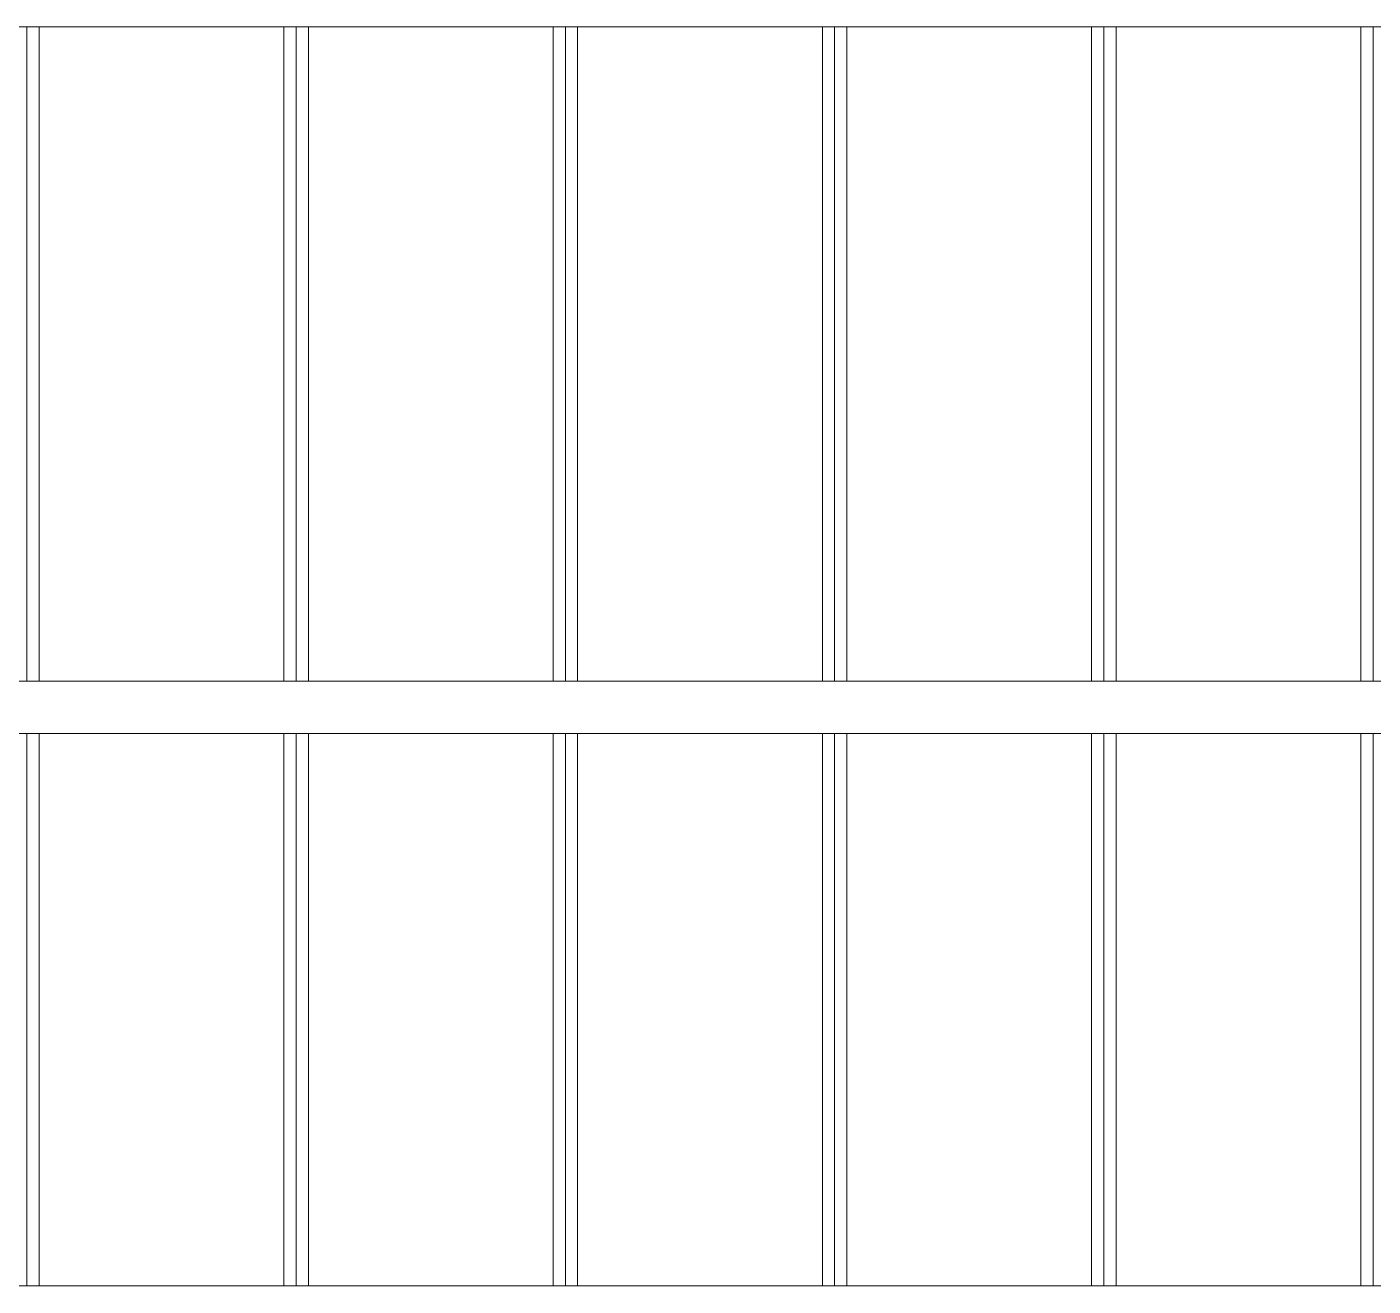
# Model space of a CAD drawing. Header units: metres. Extents: x -5.1 to 74.4, y -0.9 to 14.
# Drawn here: x 21.569 to 23.855, y 6.923 to 9.061 of the extents above; entities that cross this region are included whole.
import ezdxf

# ---------------------------------------------------------------- set-up
doc = ezdxf.new("R2010")
doc.units = ezdxf.units.M
doc.layers.add('1', color=7, linetype='Continuous', lineweight=18)
doc.layers.add('A LARGUEROS', color=7, linetype='Continuous', lineweight=9)

# ---------------------------------------------------------------- blocks, each defined once
blk = doc.blocks.new('MontenC-Calibre14-GMI 1 - MONTEN _C_ 10_ CAL14 CON CLIPS A COLUMNA-1582845-CORTE TRANSVERSAL 2-2_')
at = {"layer": 'A LARGUEROS', "color": 8, "lineweight": 5, "true_color": 0x808080}
blk.add_line((9.8929, 6.9231), (0.1839, 6.9231), dxfattribs=at)
blk = doc.blocks.new('MontenC-Calibre14-GMI 1 - MONTEN _C_ 10_ CAL14 CON CLIPS A COLUMNA-1582771-CORTE TRANSVERSAL 2-2_')
at = {"layer": 'A LARGUEROS', "color": 8, "lineweight": 5, "true_color": 0x808080}
for p, q in [((9.8929, 7.95), (0.1839, 7.95)), ((0.1839, 7.8611), (9.8929, 7.8611))]:
    blk.add_line(p, q, dxfattribs=at)
blk = doc.blocks.new('MontenC-Calibre14-GMI 1 - MONTEN _C_ 10_ CAL14 CON CLIPS A COLUMNA-1582797-CORTE TRANSVERSAL 2-2_')
at = {"layer": 'A LARGUEROS', "color": 8, "lineweight": 5, "true_color": 0x808080}
blk.add_line((0.1739, 9.0611), (9.8929, 9.0611), dxfattribs=at)

msp = doc.modelspace()

# ---------------------------------------------------------------- linework, layer by layer
at = {"layer": '1', "color": 254, "lineweight": 5, "true_color": 0xe5e5e5}
for p, q in [((21.5691, 7.95), (21.5691, 9.0611)), ((21.5898, 9.0611), (21.5898, 7.95)), ((22.0056, 9.0611), (22.0056, 7.95)), ((22.0263, 7.95), (22.0263, 9.0611)), ((22.0263, 9.0611), (22.0263, 7.95)), ((22.047, 9.0611), (22.047, 7.95)), ((22.4628, 9.0611), (22.4628, 7.95)), ((22.4835, 9.0611), (22.4835, 7.95)), ((22.5042, 9.0611), (22.5042, 7.95)), ((22.92, 9.0611), (22.92, 7.95)), ((22.9407, 7.95), (22.9407, 9.0611)), ((22.9407, 9.0611), (22.9407, 7.95)), ((22.9614, 9.0611), (22.9614, 7.95)), ((23.3772, 9.0611), (23.3772, 7.95)), ((23.3979, 7.95), (23.3979, 9.0611)), ((23.3979, 9.0611), (23.3979, 7.95)), ((23.4186, 9.0611), (23.4186, 7.95)), ((23.8344, 9.0611), (23.8344, 7.95)), ((23.8551, 9.0611), (23.8551, 7.9498)), ((21.5691, 6.9231), (21.5691, 7.8611)), ((21.5898, 7.8611), (21.5898, 6.9231)), ((22.0056, 7.8611), (22.0056, 6.9231)), ((22.0263, 6.9231), (22.0263, 7.8611)), ((22.0263, 7.8611), (22.0263, 6.9231)), ((22.047, 7.8611), (22.047, 6.9231)), ((22.4628, 7.8611), (22.4628, 6.9231)), ((22.4835, 7.8611), (22.4835, 6.9231)), ((22.5042, 7.8611), (22.5042, 6.9231)), ((22.92, 7.8611), (22.92, 6.9231)), ((22.9407, 6.9231), (22.9407, 7.8611)), ((22.9407, 7.8611), (22.9407, 6.9231)), ((22.9614, 7.8611), (22.9614, 6.9231)), ((23.3772, 7.8611), (23.3772, 6.9231)), ((23.3979, 6.9231), (23.3979, 7.8611)), ((23.3979, 7.8611), (23.3979, 6.9231)), ((23.4186, 7.8611), (23.4186, 6.9231)), ((23.8344, 7.8611), (23.8344, 6.9231)), ((23.8551, 7.8611), (23.8551, 6.9229))]:
    msp.add_line(p, q, dxfattribs=at)

# ---------------------------------------------------------------- block references
at = {"layer": 'A LARGUEROS', "color": 8, "lineweight": 5, "true_color": 0x808080}
for name in ['MontenC-Calibre14-GMI 1 - MONTEN _C_ 10_ CAL14 CON CLIPS A COLUMNA-1582797-CORTE TRANSVERSAL 2-2_', 'MontenC-Calibre14-GMI 1 - MONTEN _C_ 10_ CAL14 CON CLIPS A COLUMNA-1582771-CORTE TRANSVERSAL 2-2_', 'MontenC-Calibre14-GMI 1 - MONTEN _C_ 10_ CAL14 CON CLIPS A COLUMNA-1582845-CORTE TRANSVERSAL 2-2_']:
    msp.add_blockref(name, (19.5684, 0), dxfattribs=at)

doc.saveas('drawing.dxf')
